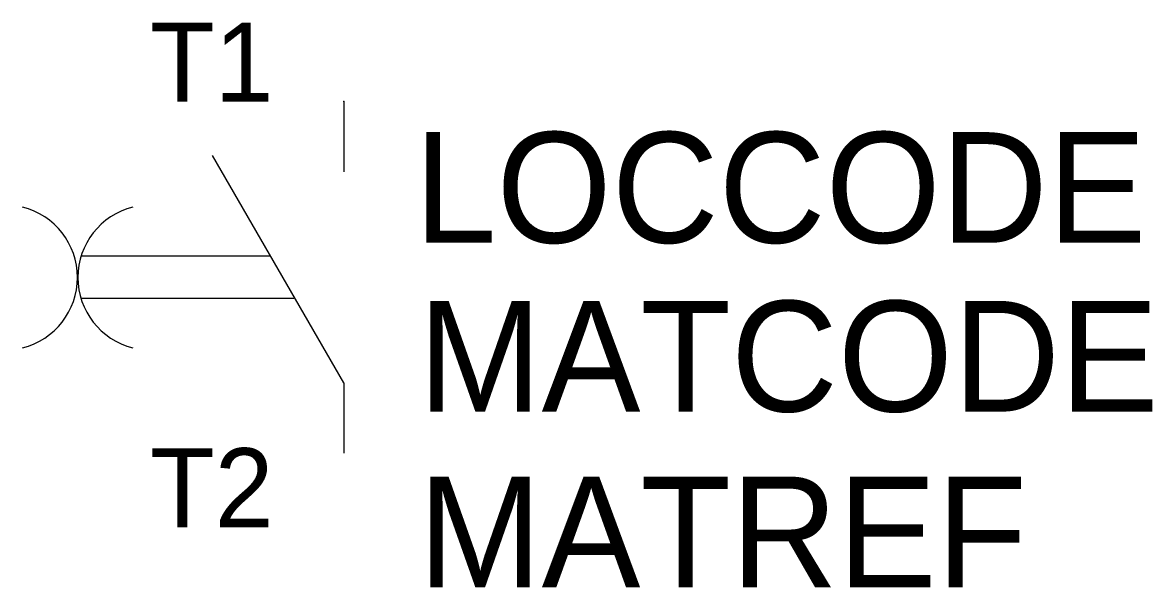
# Model space of a CAD drawing. Extents: x -9.1 to 23, y -8.8 to 7.2.
import ezdxf
from ezdxf.enums import TextEntityAlignment as Align

# ---------------------------------------------------------------- set-up
doc = ezdxf.new("R2010")
doc.units = 0
doc.layers.get('0').update_dxf_attribs({"linetype": 'CONTINUOUS'})
doc.layers.add('C', color=6, linetype='CONTINUOUS')
doc.layers.add('T2', color=1, linetype='CONTINUOUS')

msp = doc.modelspace()

# ---------------------------------------------------------------- linework, layer by layer
at = {"color": 0}
for p, q in [((0, 5), (0, 3)), ((0, -3), (-3.736, 3.472)), ((-2.116, 0.606), (-7.47, 0.606)), ((-1.423, -0.594), (-7.474, -0.594)), ((0, -3), (0, -5))]:
    msp.add_line(p, q, dxfattribs=at)
at = {"color": 0, "linetype": 'CONTINUOUS'}
for centre, start, end in [((-9.636, 0), 284.0362, 75.9638), ((-5.5, 0), 104.0362, 255.9638)]:
    msp.add_arc(centre, 2.062, start, end, dxfattribs=at)
at = {"layer": 'C', "color": 0, "linetype": 'CONTINUOUS'}
msp.add_point((0, 5), dxfattribs=at)

# ---------------------------------------------------------------- texts
at = {"color": 0, "linetype": 'CONTINUOUS'}
for tag, p in [('LOCCODE', (2, 0.985)), ('MATCODE', (2.119, -3.815)), ('MATREF', (2.119, -8.815))]:
    msp.add_attdef(tag, p, '', height=3.15, dxfattribs=at)
at = {"layer": 'T2', "color": 0, "linetype": 'CONTINUOUS'}
for tag, p in [('T1', (-2, 4.999)), ('T2', (-2, -7.107))]:
    msp.add_attdef(tag, text='', height=2.25, dxfattribs=at).set_placement(p, align=Align.RIGHT)

doc.saveas('drawing.dxf')
